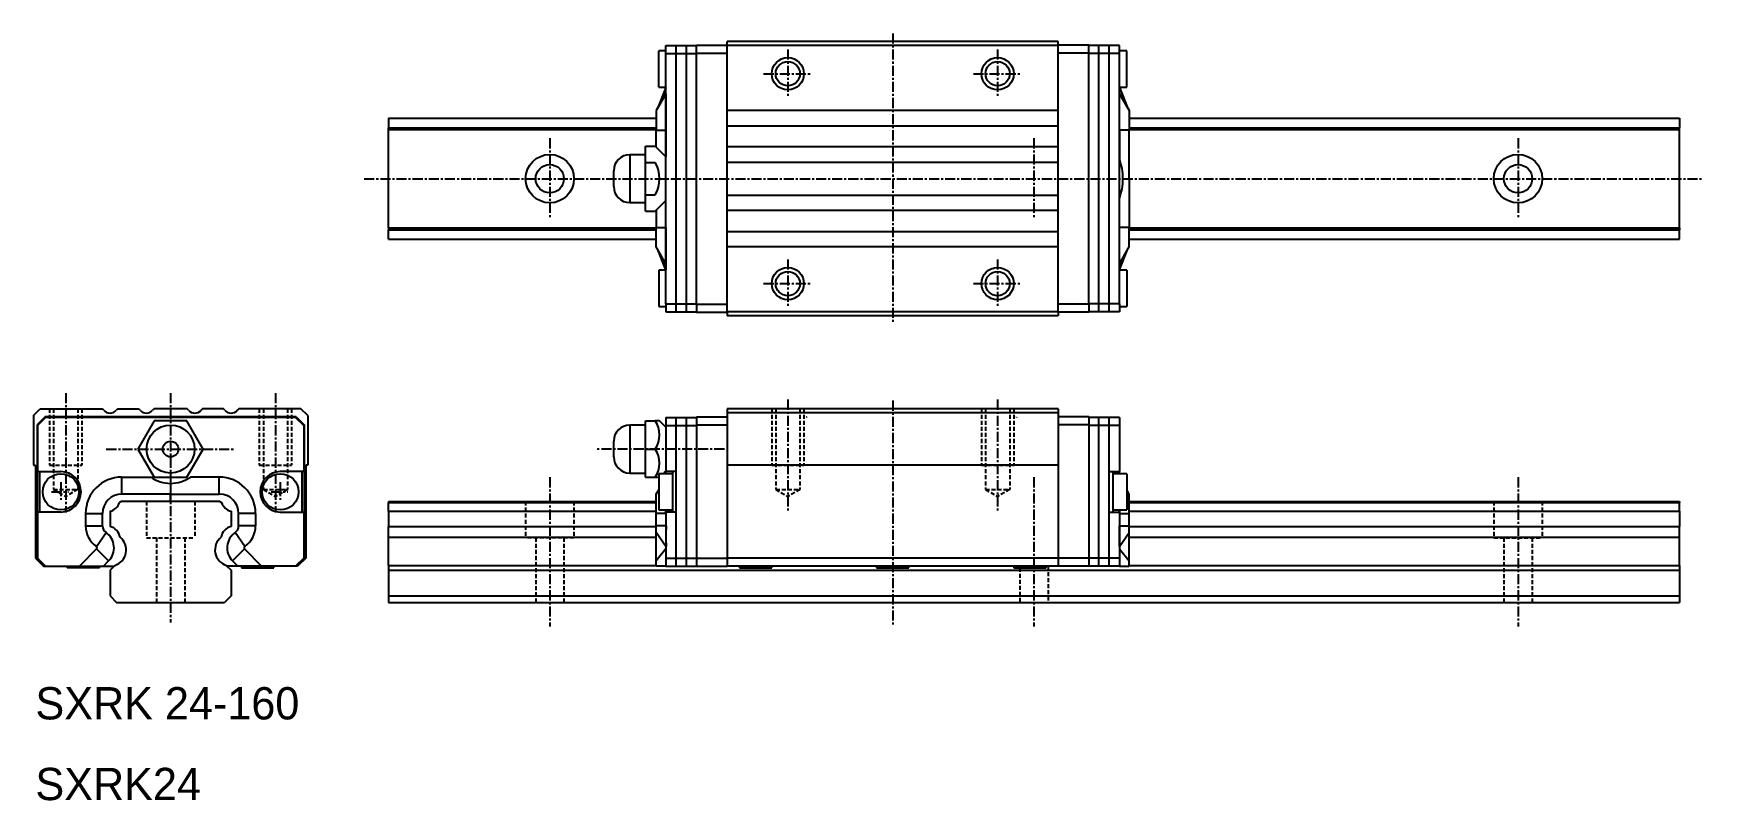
# Model space of a CAD drawing. Extents: x 10 to 217, y 10 to 105.
import ezdxf

# ---------------------------------------------------------------- set-up
doc = ezdxf.new("R2010")
doc.units = 0
doc.linetypes.add('CENTER', pattern=[2, 1.25, -0.25, 0.25, -0.25])
doc.linetypes.add('DASHED', pattern=[0.75, 0.5, -0.25])
doc.layers.get('0').update_dxf_attribs({"linetype": 'CONTINUOUS'})
doc.layers.add('CENTER', color=1, linetype='CENTER')

msp = doc.modelspace()

# ---------------------------------------------------------------- linework, layer by layer
at = {"color": 7, "linetype": 'CONTINUOUS'}
for p, q in [((91.95, 103.55), (95.75, 103.55)), ((91.95, 102.55), (91.95, 103.55)), ((136.75, 104), (95.75, 104)), ((95.75, 103.5), (95.75, 104)), ((136.75, 103.5), (136.75, 104)), ((140.55, 103.55), (136.75, 103.55)), ((140.55, 102.55), (140.55, 103.55)), ((88.15, 102.85), (87.25, 102.85)), ((87.25, 98.35), (87.25, 102.85)), ((88.15, 102.5), (88.15, 103.5)), ((88.15, 103.5), (91.95, 103.5)), ((88.15, 71.5), (88.15, 102.5)), ((88.15, 102.5), (91.95, 102.5)), ((89.43, 70.5), (89.43, 103.5)), ((90.69, 70.5), (90.69, 103.5)), ((91.95, 102.55), (95.75, 102.55)), ((91.95, 97.65), (91.95, 102.55)), ((95.75, 70.5), (95.75, 103.5)), ((136.75, 103.5), (95.75, 103.5)), ((136.75, 70.5), (136.75, 103.5)), ((140.55, 102.55), (136.75, 102.55)), ((144.35, 103.5), (140.55, 103.5)), ((140.55, 71.45), (140.55, 102.55)), ((144.35, 102.5), (140.55, 102.5)), ((141.81, 70.5), (141.81, 103.5)), ((143.07, 70.5), (143.07, 103.5)), ((144.35, 102.5), (144.35, 103.5)), ((145.25, 102.85), (144.35, 102.85)), ((144.35, 71.5), (144.35, 102.5)), ((145.25, 98.35), (145.25, 102.85)), ((88.15, 97.53), (86.95, 95.43)), ((88.15, 97.53), (86.95, 95.43)), ((88.15, 98.29), (87.11, 95.71)), ((88.15, 98.29), (87.11, 95.71)), ((87.25, 98.35), (88.15, 98.35)), ((88.15, 98.29), (88.15, 98.29)), ((88.15, 97.53), (88.15, 98.29)), ((88.15, 97.53), (88.15, 98.29)), ((88.15, 98.29), (88.15, 98.29)), ((88.15, 97.53), (88.15, 97.53)), ((88.15, 97.53), (88.15, 97.53)), ((91.95, 96.47), (91.95, 97.65)), ((91.95, 96.47), (91.95, 97.65)), ((144.35, 98.35), (145.25, 98.35)), ((144.35, 98.29), (145.39, 95.71)), ((144.35, 97.53), (144.35, 98.29)), ((144.35, 98.29), (144.35, 98.29)), ((144.35, 97.53), (145.55, 95.43)), ((144.35, 97.53), (144.35, 97.53)), ((86.95, 95.43), (86.95, 93.03)), ((86.95, 95.43), (86.95, 93.03)), ((91.95, 71.45), (91.95, 96.47)), ((136.75, 95.46), (95.75, 95.46)), ((145.55, 95.43), (145.55, 93.03)), ((53.75, 94.5), (86.95, 94.5)), ((53.75, 94.5), (53.75, 93.32)), ((53.75, 93.32), (86.95, 93.32)), ((53.75, 93.1), (53.75, 93.32)), ((95.75, 93.54), (136.75, 93.54)), ((145.55, 94.5), (213.75, 94.5)), ((145.55, 93.32), (213.75, 93.32)), ((213.75, 94.5), (213.75, 93.32)), ((213.75, 93.1), (213.75, 93.32)), ((53.75, 93.1), (86.95, 93.1)), ((53.75, 80.9), (53.75, 93.1)), ((86.95, 90.9), (86.95, 93.03)), ((86.95, 93.03), (88.15, 93.03)), ((86.95, 90.9), (86.95, 93.03)), ((86.95, 93.03), (88.15, 93.03)), ((88.15, 93.03), (88.15, 93.03)), ((88.15, 93.03), (88.15, 93.03)), ((145.55, 93.03), (144.35, 93.03)), ((144.35, 93.03), (144.35, 93.03)), ((145.55, 93.1), (213.75, 93.1)), ((145.55, 87), (145.55, 93.03)), ((213.75, 80.9), (213.75, 93.1)), ((83.67, 89.97), (83.67, 84.03)), ((85.6, 89.97), (83.67, 89.97)), ((85.6, 91.04), (86.81, 91.04)), ((85.6, 89.02), (85.6, 91.04)), ((85.6, 84.98), (85.6, 89.02)), ((85.6, 89.02), (86.81, 89.02)), ((88.15, 89.7), (86.81, 91.04)), ((136.75, 90.96), (95.75, 90.96)), ((95.75, 89.04), (136.75, 89.04)), ((144.35, 89.45), (144.35, 89.45)), ((81.67, 86.03), (81.67, 87.97)), ((144.8, 87), (145.55, 87)), ((145.55, 87), (145.55, 80.97)), ((85.6, 82.96), (85.6, 84.98)), ((85.6, 84.98), (86.81, 84.98)), ((95.75, 84.96), (136.75, 84.96)), ((83.67, 84.03), (85.6, 84.03)), ((85.6, 82.96), (86.81, 82.96)), ((86.81, 82.96), (88.15, 84.3)), ((86.95, 83.1), (86.95, 80.97)), ((136.75, 83.04), (95.75, 83.04)), ((144.35, 84.55), (144.35, 84.55)), ((53.75, 80.9), (86.95, 80.9)), ((53.75, 80.9), (53.75, 80.68)), ((86.95, 80.97), (88.15, 80.97)), ((86.95, 78.57), (86.95, 80.97)), ((88.15, 80.97), (88.15, 80.97)), ((145.55, 80.97), (144.35, 80.97)), ((144.35, 80.97), (144.35, 80.97)), ((145.55, 78.57), (145.55, 80.97)), ((145.55, 80.9), (213.75, 80.9)), ((213.75, 80.9), (213.75, 80.68)), ((53.75, 80.68), (86.95, 80.68)), ((53.75, 79.5), (53.75, 80.68)), ((53.75, 79.5), (86.95, 79.5)), ((95.75, 80.46), (136.75, 80.46)), ((145.55, 80.68), (213.75, 80.68)), ((145.55, 79.5), (213.75, 79.5)), ((213.75, 79.5), (213.75, 80.68)), ((88.15, 76.47), (86.95, 78.57)), ((88.15, 75.71), (87.11, 78.29)), ((136.75, 78.54), (95.75, 78.54)), ((144.35, 76.47), (145.55, 78.57)), ((144.35, 75.71), (145.39, 78.29)), ((87.25, 75.65), (87.25, 71.15)), ((88.15, 75.65), (87.25, 75.65)), ((88.15, 76.47), (88.15, 75.71)), ((88.15, 76.47), (88.15, 76.47)), ((88.15, 75.71), (88.15, 75.71)), ((144.35, 76.47), (144.35, 75.71)), ((144.35, 76.47), (144.35, 76.47)), ((144.35, 75.71), (144.35, 75.71)), ((145.25, 75.65), (144.35, 75.65)), ((145.25, 75.65), (145.25, 71.15)), ((87.25, 71.15), (88.15, 71.15)), ((88.15, 71.5), (88.15, 70.5)), ((88.15, 71.5), (91.95, 71.5)), ((88.15, 70.5), (91.95, 70.5)), ((91.95, 71.45), (95.75, 71.45)), ((91.95, 71.45), (91.95, 70.45)), ((91.95, 70.45), (95.75, 70.45)), ((136.75, 70.5), (95.75, 70.5)), ((95.75, 70.5), (95.75, 70)), ((140.55, 71.45), (136.75, 71.45)), ((136.75, 70.5), (136.75, 70)), ((140.55, 70.45), (136.75, 70.45)), ((144.35, 71.5), (140.55, 71.5)), ((140.55, 71.45), (140.55, 70.45)), ((144.35, 70.5), (140.55, 70.5)), ((144.35, 71.5), (144.35, 70.5)), ((144.35, 71.15), (145.25, 71.15)), ((136.75, 70), (95.75, 70)), ((9.75, 57.65), (10.6, 58.5)), ((10.6, 58.5), (18.29, 58.5)), ((20.21, 58.5), (22.79, 58.5)), ((28.79, 58.5), (24.71, 58.5)), ((33.29, 58.5), (30.71, 58.5)), ((42.89, 58.5), (35.21, 58.5)), ((43.75, 57.64), (42.89, 58.5)), ((136.75, 58.5), (95.75, 58.5)), ((95.75, 58.5), (95.75, 58)), ((136.75, 58), (95.75, 58)), ((95.75, 58), (95.75, 51.5)), ((136.75, 58.5), (136.75, 58)), ((136.75, 58), (136.75, 51.5)), ((9.75, 57.65), (9.75, 51.5)), ((11.2, 57.5), (10.2, 56.5)), ((10.2, 56.5), (10.2, 46.45)), ((11.25, 57.4), (10.25, 56.4)), ((10.25, 56.4), (10.25, 50.7)), ((16.1, 57.5), (11.2, 57.5)), ((42.25, 57.4), (11.25, 57.4)), ((16.1, 57.5), (16.04, 57.4)), ((17.28, 57.5), (16.1, 57.5)), ((17.28, 57.5), (16.1, 57.5)), ((17.22, 57.4), (17.28, 57.5)), ((42.3, 57.5), (17.28, 57.5)), ((24.73, 57), (22.71, 53.5)), ((28.77, 57), (24.73, 57)), ((30.79, 53.5), (28.77, 57)), ((42.25, 57.4), (43.25, 56.4)), ((42.3, 57.5), (43.3, 56.5)), ((43.25, 56.4), (43.25, 50.7)), ((43.3, 56.5), (43.3, 40)), ((43.75, 57.64), (43.75, 51.5)), ((85.6, 56.47), (83.67, 56.47)), ((83.67, 56.47), (83.67, 53.5)), ((85.6, 57), (86.81, 57)), ((85.6, 53.5), (85.6, 57)), ((87.35, 57), (86.81, 57)), ((88.15, 56.2), (87.35, 57)), ((88.15, 57.4), (91.95, 57.4)), ((88.15, 57.4), (88.15, 56.4)), ((88.15, 56.4), (88.15, 50.7)), ((88.15, 56.4), (91.95, 56.4)), ((89.43, 39), (89.43, 57.4)), ((90.69, 39), (90.69, 57.4)), ((91.95, 57.5), (95.75, 57.5)), ((91.95, 57.5), (91.95, 56.5)), ((91.95, 56.5), (95.75, 56.5)), ((91.95, 56.5), (91.95, 40)), ((105.6, 57.5), (105.54, 57.4)), ((131.6, 57.5), (131.54, 57.4)), ((140.55, 57.5), (136.75, 57.5)), ((140.55, 56.5), (136.75, 56.5)), ((140.55, 57.5), (140.55, 56.5)), ((144.35, 57.4), (140.55, 57.4)), ((140.55, 56.5), (140.55, 40)), ((144.35, 56.4), (140.55, 56.4)), ((141.81, 39), (141.81, 57.4)), ((143.07, 39), (143.07, 57.4)), ((144.35, 57.4), (144.35, 56.4)), ((144.35, 56.4), (144.35, 50.7)), ((81.67, 53.5), (81.67, 54.47)), ((22.71, 53.5), (24.73, 50)), ((28.77, 50), (30.79, 53.5)), ((81.67, 52.53), (81.67, 53.5)), ((83.67, 53.5), (83.67, 50.53)), ((85.6, 53.5), (86.81, 53.5)), ((85.6, 50), (85.6, 53.5)), ((9.75, 51.5), (10, 51.5)), ((10, 51.5), (10, 40)), ((10.25, 50.7), (13.15, 50.7)), ((10.5, 50.7), (10.5, 45.7)), ((20.72, 50.03), (24.3, 50.03)), ((20.72, 50.03), (24.3, 50.03)), ((20.72, 47.93), (20.72, 50.03)), ((20.72, 47.93), (20.72, 50.03)), ((24.3, 50.03), (24.71, 50.03)), ((24.73, 50), (28.77, 50)), ((26.75, 50), (26.75, 49.25)), ((32.78, 50.03), (29.2, 50.03)), ((32.78, 47.93), (32.78, 50.03)), ((43.25, 50.7), (40.35, 50.7)), ((43, 50.7), (43, 45.7)), ((43.5, 51.5), (43.5, 40)), ((43.75, 51.5), (43.5, 51.5)), ((83.67, 50.53), (85.6, 50.53)), ((85.6, 50), (86.81, 50)), ((86.81, 50), (87.25, 50)), ((87.25, 50.45), (87.25, 45.95)), ((88.95, 50.45), (87.25, 50.45)), ((87.8, 50.45), (88.15, 50.8)), ((88.15, 50.45), (88.15, 50.7)), ((89.43, 50.7), (88.15, 50.7)), ((88.95, 50.7), (88.95, 45.7)), ((95.75, 51.5), (95.75, 40)), ((136.75, 51.5), (95.75, 51.5)), ((136.75, 51.5), (136.75, 40)), ((143.07, 50.7), (144.35, 50.7)), ((143.55, 50.7), (143.55, 45.7)), ((145.25, 50.45), (143.55, 50.45)), ((144.35, 50.45), (144.35, 50.7)), ((145.25, 50.45), (145.25, 45.95)), ((26.75, 47.93), (20.72, 47.93)), ((26.75, 47.93), (20.72, 47.93)), ((26.75, 49.25), (26.75, 47.93)), ((26.75, 49.25), (26.75, 49.25)), ((26.75, 49.25), (26.75, 47.93)), ((26.75, 47.93), (32.78, 47.93)), ((26.75, 47), (26.75, 47.93)), ((86.95, 47.93), (87.25, 48.46)), ((86.95, 45.53), (86.95, 47.93)), ((145.55, 47.93), (145.25, 48.46)), ((145.55, 45.53), (145.55, 47.93)), ((10.2, 43.25), (10.2, 46.45)), ((10.2, 46.45), (10.2, 43.25)), ((10.25, 45.7), (10.25, 40)), ((13.15, 45.7), (10.25, 45.7)), ((19.25, 45.79), (19.25, 43.92)), ((20.65, 47), (20.43, 46.87)), ((32.85, 47), (20.65, 47)), ((32.85, 47), (33.07, 46.87)), ((34.25, 45.79), (34.25, 43.92)), ((40.35, 45.7), (43.25, 45.7)), ((43.25, 45.7), (43.25, 40)), ((53.75, 47), (86.95, 47)), ((53.75, 47), (53.75, 46.87)), ((53.75, 46.87), (86.95, 46.87)), ((53.75, 45.79), (53.75, 46.87)), ((53.75, 45.79), (86.95, 45.79)), ((53.75, 45.79), (53.75, 43.92)), ((87.25, 45.95), (88.95, 45.95)), ((88.15, 45.95), (88.15, 45.74)), ((88.15, 45.7), (88.15, 45.95)), ((88.15, 45.74), (88.15, 45.53)), ((88.15, 45.7), (88.15, 40)), ((89.43, 45.7), (88.15, 45.7)), ((143.07, 45.7), (144.35, 45.7)), ((143.55, 45.95), (145.25, 45.95)), ((144.35, 45.95), (144.35, 45.74)), ((144.35, 45.7), (144.35, 45.95)), ((144.35, 45.74), (144.35, 45.53)), ((144.35, 45.7), (144.35, 40)), ((145.55, 47), (213.75, 47)), ((145.55, 46.87), (213.75, 46.87)), ((145.55, 45.79), (213.75, 45.79)), ((213.75, 47), (213.75, 46.87)), ((213.75, 45.79), (213.75, 46.87)), ((213.75, 45.79), (213.75, 43.92)), ((16.22, 45.53), (18.32, 45.53)), ((16.22, 45.53), (18.32, 45.53)), ((16.22, 45.53), (16.22, 43.97)), ((16.22, 45.53), (16.22, 43.97)), ((16.22, 43.97), (18.32, 43.97)), ((16.22, 43.97), (18.32, 43.97)), ((18.32, 43.97), (18.32, 45.53)), ((18.32, 43.97), (18.32, 45.53)), ((37.28, 45.53), (35.18, 45.53)), ((35.18, 43.97), (35.18, 45.53)), ((37.28, 43.97), (35.18, 43.97)), ((37.28, 45.53), (37.28, 43.97)), ((53.75, 43.92), (86.95, 43.92)), ((53.75, 42.57), (53.75, 43.92)), ((86.95, 43.97), (86.95, 45.53)), ((88.15, 45.53), (86.95, 45.53)), ((88.15, 43.97), (86.95, 43.97)), ((86.95, 43.15), (86.95, 43.97)), ((88.15, 45.53), (88.15, 43.97)), ((88.15, 45.53), (88.15, 45.53)), ((88.15, 43.97), (88.15, 43.97)), ((144.35, 45.53), (145.55, 45.53)), ((144.35, 45.53), (144.35, 43.97)), ((144.35, 45.53), (144.35, 45.53)), ((144.35, 43.97), (144.35, 43.97)), ((144.35, 43.97), (145.55, 43.97)), ((145.55, 43.97), (145.55, 45.53)), ((145.55, 43.15), (145.55, 43.97)), ((145.55, 43.92), (213.75, 43.92)), ((213.75, 42.57), (213.75, 43.92)), ((10.25, 43.25), (10.2, 43.25)), ((10.2, 43.25), (10.2, 40)), ((17.55, 41.42), (18.75, 43.15)), ((17.55, 41.42), (18.75, 43.15)), ((35.95, 41.42), (34.75, 43.15)), ((53.75, 42.57), (86.95, 42.57)), ((53.75, 39.09), (53.75, 42.57)), ((86.95, 39.63), (86.95, 43.15)), ((88.15, 41.42), (86.95, 43.15)), ((88.15, 41.42), (88.15, 41.42)), ((144.35, 41.42), (145.55, 43.15)), ((144.35, 41.42), (144.35, 41.42)), ((145.55, 39.63), (145.55, 43.15)), ((145.55, 42.57), (213.75, 42.57)), ((213.75, 39.09), (213.75, 42.57)), ((10, 40), (11, 39)), ((10.2, 40), (11.2, 39)), ((10.25, 40), (11.25, 39)), ((17.58, 41.12), (15.46, 39)), ((17.58, 41.12), (15.46, 39)), ((17.58, 41.12), (19.07, 39.63)), ((17.58, 41.12), (19.07, 39.63)), ((18.43, 39), (19.07, 39.63)), ((18.43, 39), (19.07, 39.63)), ((35.92, 41.12), (34.43, 39.63)), ((35.07, 39), (34.43, 39.63)), ((35.92, 41.12), (38.04, 39)), ((43.25, 40), (42.25, 39)), ((43.3, 40), (42.3, 39)), ((43.5, 40), (42.5, 39)), ((88.15, 41.12), (86.95, 39.63)), ((86.95, 39), (86.95, 39.63)), ((88.15, 41.12), (88.15, 41.12)), ((88.15, 41.12), (88.15, 39)), ((88.15, 40), (91.95, 40)), ((88.15, 40), (88.15, 39)), ((91.95, 40), (95.75, 40)), ((91.95, 40), (91.95, 39)), ((136.75, 40), (95.75, 40)), ((95.75, 40), (95.75, 39)), ((140.55, 40), (136.75, 40)), ((136.75, 40), (136.75, 39)), ((144.35, 40), (140.55, 40)), ((140.55, 40), (140.55, 39)), ((144.35, 41.12), (144.35, 41.12)), ((144.35, 41.12), (145.55, 39.63)), ((144.35, 41.12), (144.35, 39)), ((144.35, 40), (144.35, 39)), ((145.55, 39), (145.55, 39.63)), ((11, 39), (11.2, 39)), ((11.2, 39), (11.25, 39)), ((11.25, 39), (15.46, 39)), ((13.95, 39), (13.95, 38.8)), ((17.95, 38.8), (13.95, 38.8)), ((15.46, 39), (18.43, 39)), ((15.46, 39), (18.43, 39)), ((17.95, 38.8), (17.95, 39)), ((18.43, 39), (19.75, 39)), ((18.43, 39), (19.75, 39)), ((19.84, 39.09), (19.25, 38.5)), ((19.25, 38.5), (19.25, 35.3)), ((33.66, 39.09), (34.25, 38.5)), ((35.07, 39), (33.75, 39)), ((34.25, 38.5), (34.25, 35.3)), ((38.04, 39), (35.07, 39)), ((35.55, 39), (35.55, 38.8)), ((35.55, 38.8), (39.55, 38.8)), ((42.25, 39), (38.04, 39)), ((39.55, 38.8), (39.55, 39)), ((42.3, 39), (42.25, 39)), ((42.5, 39), (42.3, 39)), ((53.75, 39.09), (86.95, 39.09)), ((53.75, 39.09), (53.75, 38.5)), ((53.75, 38.5), (213.75, 38.5)), ((53.75, 38.5), (53.75, 35.3)), ((88.15, 39), (86.95, 39)), ((88.15, 39), (88.15, 39)), ((88.15, 39), (91.95, 39)), ((91.95, 39), (95.75, 39)), ((136.75, 39), (95.75, 39)), ((97.25, 39), (97.25, 38.8)), ((97.25, 38.8), (101.25, 38.8)), ((101.25, 38.8), (101.25, 39)), ((114.25, 39), (114.25, 38.8)), ((114.25, 38.8), (118.25, 38.8)), ((118.25, 38.8), (118.25, 39)), ((131.25, 39), (131.25, 38.8)), ((131.25, 38.8), (135.25, 38.8)), ((135.25, 38.8), (135.25, 39)), ((140.55, 39), (136.75, 39)), ((144.35, 39), (140.55, 39)), ((144.35, 39), (144.35, 39)), ((144.35, 39), (145.55, 39)), ((145.55, 39.09), (213.75, 39.09)), ((213.75, 39.09), (213.75, 38.5)), ((213.75, 38.5), (213.75, 35.3)), ((19.25, 35.3), (20.05, 34.5)), ((34.25, 35.3), (33.45, 34.5)), ((53.75, 35.3), (213.75, 35.3)), ((53.75, 35.3), (53.75, 34.5)), ((213.75, 35.3), (213.75, 34.5)), ((20.05, 34.5), (33.45, 34.5)), ((53.75, 34.5), (213.75, 34.5))]:
    msp.add_line(p, q, dxfattribs=at)
at = {"color": 3, "linetype": 'DASHED'}
for p, q in [((11.75, 58.5), (11.75, 51.5)), ((12.25, 58.5), (12.25, 48.5)), ((15.25, 58.5), (15.25, 48.5)), ((15.75, 58.5), (15.75, 51.5)), ((37.75, 58.5), (37.75, 51.5)), ((38.25, 58.5), (38.25, 48.5)), ((41.25, 58.5), (41.25, 48.5)), ((41.75, 58.5), (41.75, 51.5)), ((101.25, 58.5), (101.25, 51.5)), ((101.75, 58.5), (101.75, 48.5)), ((104.75, 58.5), (104.75, 48.5)), ((105.25, 58.5), (105.25, 51.5)), ((127.25, 58.5), (127.25, 51.5)), ((127.75, 58.5), (127.75, 48.5)), ((130.75, 58.5), (130.75, 48.5)), ((131.25, 58.5), (131.25, 51.5)), ((11.75, 51.5), (15.75, 51.5)), ((37.75, 51.5), (41.75, 51.5)), ((101.25, 51.5), (105.25, 51.5)), ((127.25, 51.5), (131.25, 51.5)), ((12.25, 48.5), (15.25, 48.5)), ((12.25, 48.5), (13.75, 47.63)), ((15.25, 48.5), (13.75, 47.63)), ((38.25, 48.5), (41.25, 48.5)), ((38.25, 48.5), (39.75, 47.63)), ((41.25, 48.5), (39.75, 47.63)), ((101.75, 48.5), (103.25, 47.63)), ((101.75, 48.5), (104.75, 48.5)), ((104.75, 48.5), (103.25, 47.63)), ((127.75, 48.5), (129.25, 47.63)), ((127.75, 48.5), (130.75, 48.5)), ((130.75, 48.5), (129.25, 47.63)), ((23.75, 47), (23.75, 42.5)), ((29.75, 47), (29.75, 42.5)), ((70.75, 47), (70.75, 42.5)), ((76.75, 47), (76.75, 42.5)), ((190.75, 47), (190.75, 42.5)), ((196.75, 47), (196.75, 42.5)), ((23.75, 42.5), (29.75, 42.5)), ((25, 42.5), (25, 34.5)), ((28.5, 42.5), (28.5, 34.5)), ((76.75, 42.5), (70.75, 42.5)), ((72, 42.5), (72, 34.5)), ((75.5, 42.5), (75.5, 34.5)), ((190.75, 42.5), (196.75, 42.5)), ((192, 42.5), (192, 34.5)), ((195.5, 42.5), (195.5, 34.5)), ((132, 38.8), (132, 34.5)), ((135.5, 39), (135.5, 34.5))]:
    msp.add_line(p, q, dxfattribs=at)
at = {"color": 7, "linetype": 'CONTINUOUS'}
for points in [[(88.15, 93.03, 0), (88.15, 90.5, 0), (88.15, 89.7, 0)], [(88.15, 93.03, 0), (88.15, 90.5, 0), (88.15, 89.7, 0)], [(144.35, 93.03, 0), (144.35, 90.5, 0), (144.35, 89.45, 0)], [(88.15, 80.97, 0), (88.15, 83.5, 0), (88.15, 84.3, 0)], [(144.35, 80.97, 0), (144.35, 83.5, 0), (144.35, 84.55, 0)]]:
    msp.add_polyline3d(points, dxfattribs=at)
at = {"color": 3, "linetype": 'CONTINUOUS'}
for centre in [(103.25, 100), (129.25, 100), (103.25, 74), (129.25, 74)]:
    msp.add_circle(centre, 2, dxfattribs=at)
at = {"color": 7, "linetype": 'CONTINUOUS'}
for centre, radius in [((103.25, 100), 1.5), ((129.25, 100), 1.5), ((73.75, 87), 3), ((193.75, 87), 3), ((73.75, 87), 1.75), ((193.75, 87), 1.75), ((103.25, 74), 1.5), ((129.25, 74), 1.5), ((26.75, 53.5), 2.97), ((26.75, 53.5), 0.97), ((13.15, 48.2), 2.25), ((40.35, 48.2), 2.25)]:
    msp.add_circle(centre, radius, dxfattribs=at)
for centre, radius, start, end in [((238.4, 95.28), 150.27, 179.1421, 180.8579), ((238.4, 95.28), 150.27, 179.1421, 180.8579), ((-5.9, 95.28), 150.27, 359.1421, 0.8579), ((83.67, 87.97), 2, 90, 180), ((83.31, 87), 4.04, 330.0046, 29.9954), ((138.16, 87.06), 6.63, 359.4557, 21.129), ((138.16, 86.94), 6.63, 338.871, 0.5443), ((83.67, 86.03), 2, 180, 270), ((238.4, 78.72), 150.27, 179.1421, 180.8579), ((-5.9, 78.72), 150.27, 359.1421, 0.8579), ((17.33, 57.35), 1.5, 39.7918, 50.0555), ((19.25, 58.95), 1, 219.7918, 320.2082), ((21.17, 57.35), 1.5, 129.9445, 140.2082), ((21.83, 57.35), 1.5, 39.7918, 50.0555), ((23.75, 58.95), 1, 219.7918, 320.2082), ((25.67, 57.35), 1.5, 129.9445, 140.2082), ((27.83, 57.35), 1.5, 39.7918, 50.0555), ((29.75, 58.95), 1, 219.7918, 320.2082), ((31.67, 57.35), 1.5, 129.9445, 140.2082), ((32.33, 57.35), 1.5, 39.7918, 50.0555), ((34.25, 58.95), 1, 219.7918, 320.2082), ((36.17, 57.35), 1.5, 129.9445, 140.2082), ((83.67, 54.47), 2, 90, 180), ((84.25, 55.25), 3.1, 325.6466, 34.3534), ((83.67, 52.53), 2, 180, 270), ((84.25, 51.75), 3.1, 325.6466, 34.3534), ((13.15, 48.2), 2.5, 270, 90), ((20.72, 45.53), 4.5, 90.0008, 179.9992), ((20.72, 45.53), 4.5, 90.0008, 179.9992), ((26.75, 53.5), 4.25, 234.733, 270), ((26.75, 53.5), 4.25, 270, 305.267), ((32.78, 45.53), 4.5, 0.0008, 89.9992), ((40.35, 48.2), 2.5, 90, 270), ((20.72, 45.53), 2.4, 90, 180), ((20.72, 45.53), 2.4, 90, 180), ((32.78, 45.53), 2.4, 0, 90), ((18.82, 47.43), 1.7, 284.651, 340.7738), ((34.68, 47.43), 1.7, 199.2262, 255.349), ((19.32, 43.97), 3.1, 180.0008, 235.256), ((19.32, 43.97), 3.1, 180.0008, 235.256), ((19.32, 43.97), 1, 180, 235.2568), ((19.32, 43.97), 1, 180, 235.2568), ((18.82, 42.27), 1.7, 9.988, 75.349), ((34.68, 42.27), 1.7, 104.651, 170.012), ((34.18, 43.97), 1, 304.7432, 0), ((34.18, 43.97), 3.1, 304.744, 359.9992), ((225.19, 42.7), 137.04, 179.4675, 180.5325), ((7.31, 42.7), 137.04, 359.4675, 0.5325), ((17.44, 41.26), 0.2, 314.9999, 55.2571), ((17.44, 41.26), 2.3, 315, 55.2568), ((17.44, 41.26), 2.3, 315, 55.2568), ((19.25, 41), 2, 287.1144, 51.5284), ((34.25, 41), 2, 128.4716, 252.8856), ((36.06, 41.26), 2.3, 124.7432, 225), ((36.06, 41.26), 0.2, 124.7429, 225.0001)]:
    msp.add_arc(centre, radius, start, end, dxfattribs=at)
at = {"layer": 'CENTER', "color": 1, "linetype": 'CENTER'}
for p, q in [((116.25, 105), (116.25, 69)), ((103.25, 103), (103.25, 97)), ((129.25, 103), (129.25, 97)), ((100.25, 100), (106.25, 100)), ((126.25, 100), (132.25, 100)), ((73.75, 92), (73.75, 82)), ((133.75, 92), (133.75, 82)), ((193.75, 92), (193.75, 82)), ((50.75, 87), (216.75, 87)), ((103.25, 77), (103.25, 71)), ((129.25, 77), (129.25, 71)), ((100.25, 74), (106.25, 74)), ((126.25, 74), (132.25, 74)), ((13.75, 60.44), (13.75, 45.63)), ((26.75, 60.44), (26.75, 32.01)), ((39.75, 60.44), (39.75, 45.63)), ((103.25, 59.63), (103.25, 45.63)), ((116.25, 59.5), (116.25, 31.5)), ((129.25, 59.63), (129.25, 45.63)), ((18.78, 53.5), (34.72, 53.5)), ((95.39, 53.5), (79.48, 53.5)), ((73.75, 50), (73.75, 31.5)), ((133.75, 50), (133.75, 31.5)), ((193.75, 50), (193.75, 31.5)), ((12, 48.2), (14.1, 48.2)), ((13.15, 49.4), (13.15, 47.2)), ((39.2, 48.2), (41.3, 48.2)), ((40.35, 49.4), (40.35, 47.2))]:
    msp.add_line(p, q, dxfattribs=at)

# ---------------------------------------------------------------- texts
at = {"color": 7, "linetype": 'CONTINUOUS'}
for s, p in [('SXRK 24-160', (10, 20)), ('SXRK24', (10, 10))]:
    msp.add_text(s, height=4, dxfattribs=at).set_placement(p)

doc.saveas('drawing.dxf')
